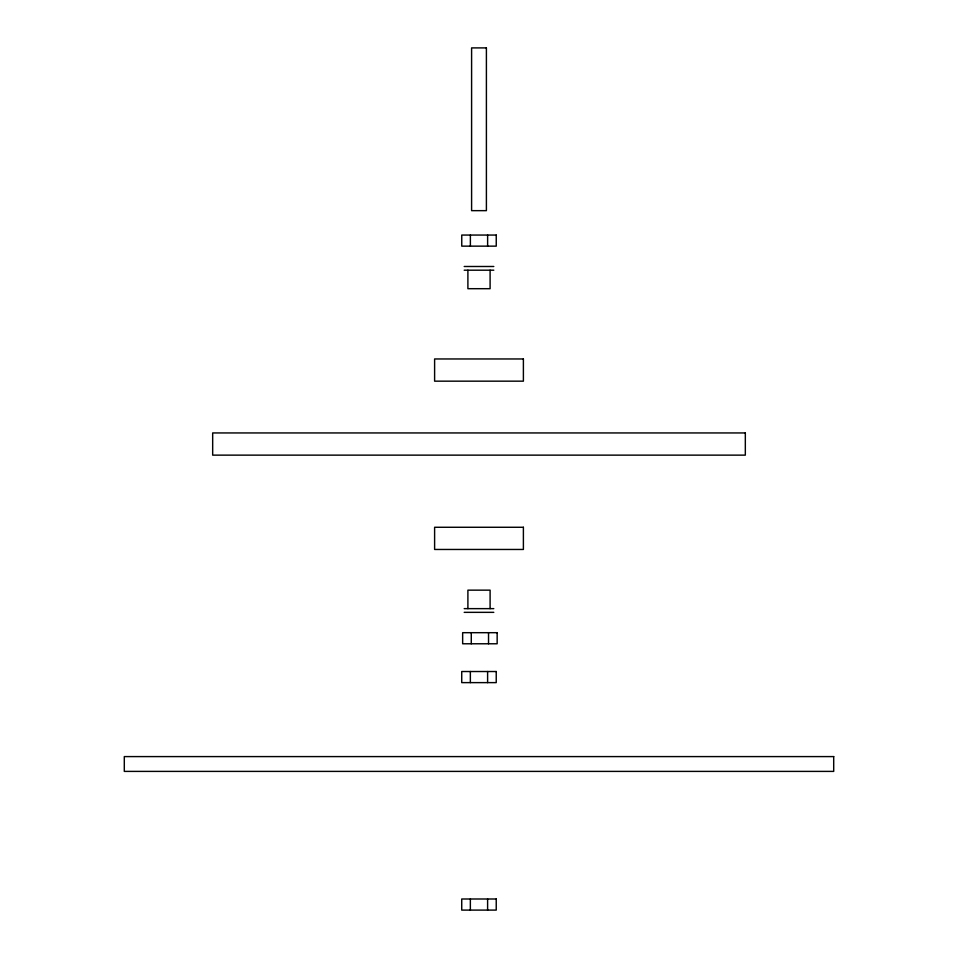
<?xml version="1.0" encoding="UTF-8"?>
<svg xmlns="http://www.w3.org/2000/svg" width="958" height="958" viewBox="0 0 958 958"><rect width="100%" height="100%" fill="white"/><g stroke="black" fill="none" stroke-linecap="round" stroke-linejoin="round"><path stroke-width="1.44" d="M464.199 266.492L493.801 266.492M464.199 270.192L493.801 270.192M464.199 608.641L493.801 608.641M464.199 612.342L493.801 612.342M490.101 270.192L490.101 288.693L467.899 288.693L467.899 270.192M490.101 608.641L490.101 590.152L467.899 590.152L467.899 608.641M488.532 632.687L488.532 643.776M487.622 235.057L487.622 246.146M487.61 671.522L487.61 682.623M487.61 898.999L487.61 910.1M471.276 632.687L471.276 643.776M470.378 235.057L470.378 246.146M470.354 671.522L470.354 682.623M470.354 898.999L470.354 910.1M486.401 47.9L471.599 47.9L471.599 210.652L486.401 210.652L486.401 47.9M496.244 235.057L461.756 235.057L461.756 246.146L496.244 246.146L496.244 235.057M523.391 358.963L434.609 358.963L434.609 381.164L523.391 381.164L523.391 358.963M745.324 432.944L212.676 432.944L212.676 455.134L745.324 455.134L745.324 432.944M523.391 527.271L434.609 527.271L434.609 549.461L523.391 549.461L523.391 527.271M497.154 632.687L462.654 632.687L462.654 643.776L497.154 643.776L497.154 632.687M496.232 671.522L461.732 671.522L461.732 682.623L496.232 682.623L496.232 671.522M833.7 756.592L124.3 756.592L124.3 771.394L833.7 771.394L833.7 756.592M496.232 898.999L461.732 898.999L461.732 910.1L496.232 910.1L496.232 898.999"/></g></svg>
